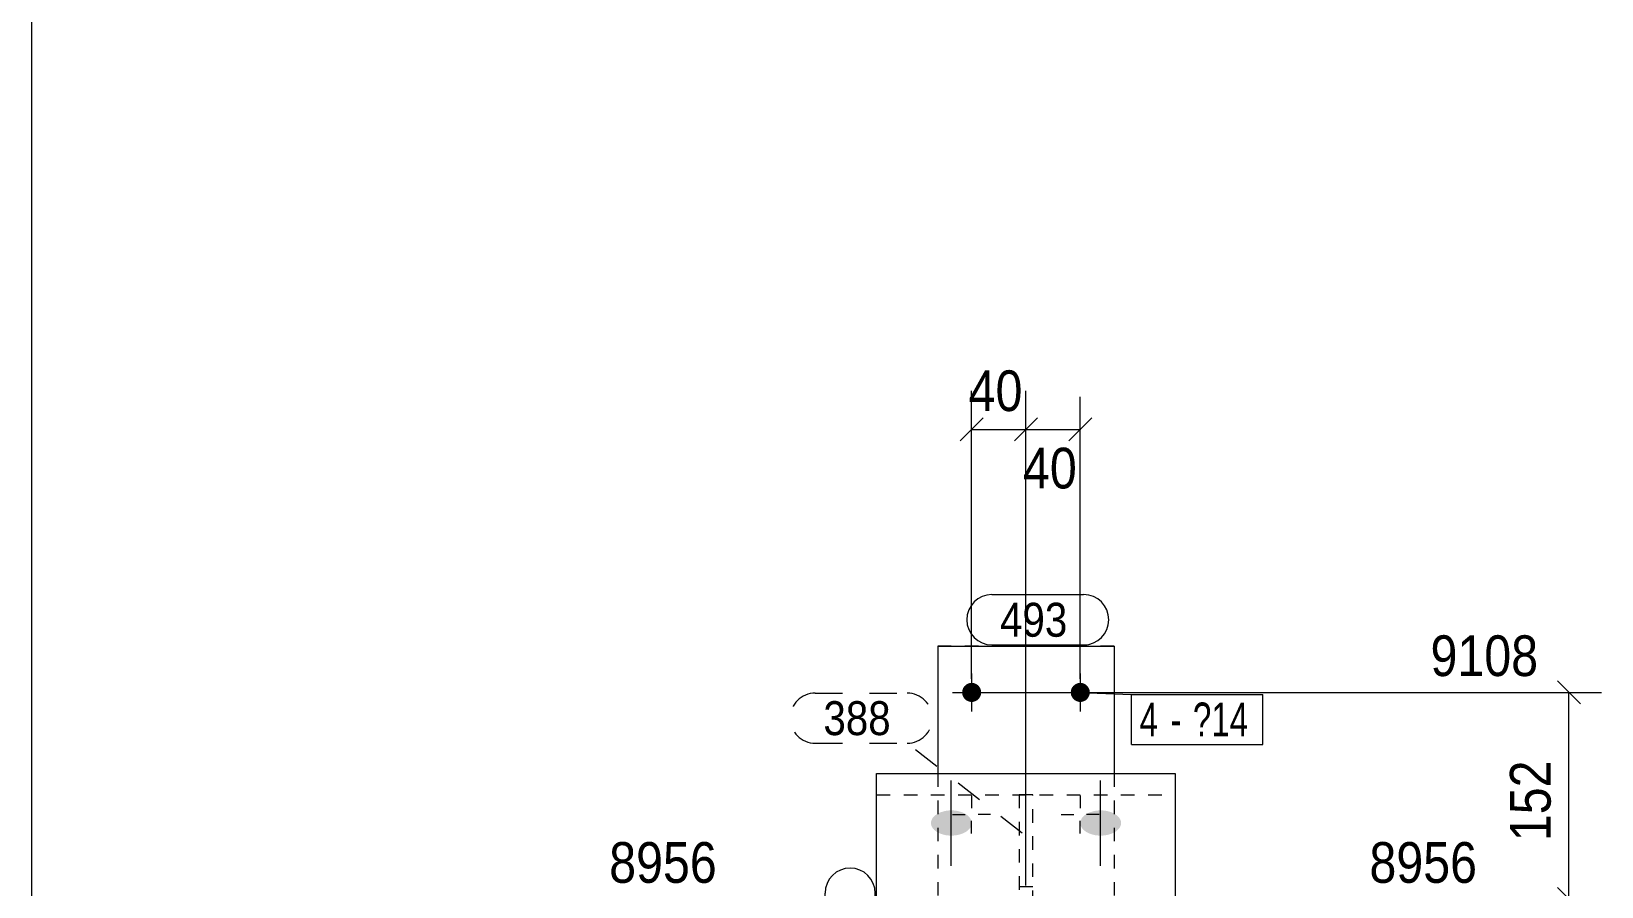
# Model space of a CAD drawing. Header units: millimetres. Extents: x 2 to 579, y 1 to 825.
# Drawn here: x 5 to 120.7, y 699 to 762 of the extents above; entities that cross this region are included whole.
import ezdxf

# ---------------------------------------------------------------- set-up
doc = ezdxf.new("R2010")
doc.units = ezdxf.units.MM
for name, pattern in [('XKITLINE00', [0]), ('XKITLINE01', [4, 1, -1, 1, -1]), ('XKITLINE02', [4, 2, -2])]:
    doc.linetypes.add(name, pattern=pattern)
for name, color, linetype, lineweight in [('Bolt', 3, 'Continuous', 0), ('BoltMark', 7, 'Continuous', 0), ('Dimensions', 7, 'Continuous', 0), ('DrawingSheet', 5, 'Continuous', 0), ('Part', 2, 'Continuous', 0), ('PartMark', 7, 'Continuous', 0)]:
    doc.layers.add(name, color=color, linetype=linetype, lineweight=lineweight)
doc.styles.add('ARIAL', font='ARIAL.TTF')
doc.styles.add('ARIAL_NARROW', font='ARIALN.TTF')

# ---------------------------------------------------------------- blocks, each defined once
blk = doc.blocks.new('*A22')
at = {"layer": 'Bolt'}
for points in [[(72.72, 702.76), (72.69, 702.76), (72.65, 702.76), (72.61, 702.76), (72.58, 702.76), (72.54, 702.77), (72.51, 702.77), (72.47, 702.77), (72.43, 702.78), (72.4, 702.78), (72.36, 702.79), (72.33, 702.8), (72.29, 702.8), (72.26, 702.81), (72.22, 702.82), (72.19, 702.83), (72.15, 702.84), (72.12, 702.85), (72.09, 702.86), (72.05, 702.87), (72.02, 702.88), (71.99, 702.89), (71.96, 702.9), (71.93, 702.91), (71.9, 702.93), (71.87, 702.94), (71.84, 702.95), (71.81, 702.97), (71.78, 702.98), (71.75, 703), (71.73, 703.01), (71.7, 703.03), (71.68, 703.04), (71.65, 703.06), (71.63, 703.08), (71.6, 703.1), (71.58, 703.11), (71.56, 703.13), (71.54, 703.15), (71.51, 703.17), (71.49, 703.19), (71.48, 703.21), (71.46, 703.23), (71.44, 703.25), (71.42, 703.27), (71.41, 703.29), (71.39, 703.31), (71.38, 703.33), (71.36, 703.35), (71.35, 703.37), (71.34, 703.39), (71.33, 703.42), (71.32, 703.44), (71.31, 703.46), (71.3, 703.48), (71.29, 703.5), (71.28, 703.53), (71.28, 703.55), (71.27, 703.57), (71.27, 703.59), (71.27, 703.62), (71.26, 703.64), (71.26, 703.66), (71.26, 703.69), (71.26, 703.71), (71.26, 703.73), (71.27, 703.75), (71.27, 703.78), (71.27, 703.8), (71.28, 703.82), (71.28, 703.84), (71.29, 703.87), (71.3, 703.89), (71.31, 703.91), (71.32, 703.93), (71.33, 703.95), (71.34, 703.98), (71.35, 704), (71.36, 704.02), (71.38, 704.04), (71.39, 704.06), (71.41, 704.08), (71.42, 704.1), (71.44, 704.12), (71.46, 704.14), (71.48, 704.16), (71.49, 704.18), (71.51, 704.2), (71.54, 704.22), (71.56, 704.24), (71.58, 704.26), (71.6, 704.27), (71.63, 704.29), (71.65, 704.31), (71.68, 704.33), (71.7, 704.34), (71.73, 704.36), (71.75, 704.37), (71.78, 704.39), (71.81, 704.4), (71.84, 704.42), (71.87, 704.43), (71.9, 704.44), (71.93, 704.46), (71.96, 704.47), (71.99, 704.48), (72.02, 704.49), (72.05, 704.5), (72.09, 704.51), (72.12, 704.52), (72.15, 704.53), (72.19, 704.54), (72.22, 704.55), (72.26, 704.56), (72.29, 704.57), (72.33, 704.57), (72.36, 704.58), (72.4, 704.59), (72.43, 704.59), (72.47, 704.6), (72.51, 704.6), (72.54, 704.6), (72.58, 704.61), (72.61, 704.61), (72.65, 704.61), (72.69, 704.61), (72.72, 704.61), (72.76, 704.61), (72.8, 704.61), (72.84, 704.61), (72.87, 704.61), (72.91, 704.61), (72.95, 704.61), (72.98, 704.6), (73.02, 704.6), (73.05, 704.6), (73.09, 704.59), (73.13, 704.59), (73.16, 704.58), (73.2, 704.57), (73.23, 704.57), (73.27, 704.56), (73.3, 704.55), (73.34, 704.54), (73.37, 704.53), (73.4, 704.52), (73.44, 704.51), (73.47, 704.5), (73.5, 704.49), (73.53, 704.48), (73.56, 704.47), (73.6, 704.46), (73.63, 704.44), (73.66, 704.43), (73.68, 704.42), (73.71, 704.4), (73.74, 704.39), (73.77, 704.37), (73.8, 704.36), (73.82, 704.34), (73.85, 704.33), (73.87, 704.31), (73.9, 704.29), (73.92, 704.27), (73.94, 704.26), (73.97, 704.24), (73.99, 704.22), (74.01, 704.2), (74.03, 704.18), (74.05, 704.16), (74.07, 704.14), (74.08, 704.12), (74.1, 704.1), (74.12, 704.08), (74.13, 704.06), (74.15, 704.04), (74.16, 704.02), (74.17, 704), (74.19, 703.98), (74.2, 703.95), (74.21, 703.93), (74.22, 703.91), (74.23, 703.89), (74.23, 703.87), (74.24, 703.84), (74.25, 703.82), (74.25, 703.8), (74.25, 703.78), (74.26, 703.75), (74.26, 703.73), (74.26, 703.71), (74.26, 703.69), (74.26, 703.66), (74.26, 703.64), (74.26, 703.62), (74.25, 703.59), (74.25, 703.57), (74.25, 703.55), (74.24, 703.53), (74.23, 703.5), (74.23, 703.48), (74.22, 703.46), (74.21, 703.44), (74.2, 703.42), (74.19, 703.39), (74.17, 703.37), (74.16, 703.35), (74.15, 703.33), (74.13, 703.31), (74.12, 703.29), (74.1, 703.27), (74.08, 703.25), (74.07, 703.23), (74.05, 703.21), (74.03, 703.19), (74.01, 703.17), (73.99, 703.15), (73.97, 703.13), (73.94, 703.11), (73.92, 703.1), (73.9, 703.08), (73.87, 703.06), (73.85, 703.04), (73.82, 703.03), (73.8, 703.01), (73.77, 703), (73.74, 702.98), (73.71, 702.97), (73.68, 702.95), (73.66, 702.94), (73.63, 702.93), (73.6, 702.91), (73.56, 702.9), (73.53, 702.89), (73.5, 702.88), (73.47, 702.87), (73.44, 702.86), (73.4, 702.85), (73.37, 702.84), (73.34, 702.83), (73.3, 702.82), (73.27, 702.81), (73.23, 702.8), (73.2, 702.8), (73.16, 702.79), (73.13, 702.78), (73.09, 702.78), (73.05, 702.77), (73.02, 702.77), (72.98, 702.77), (72.95, 702.76), (72.91, 702.76), (72.87, 702.76), (72.84, 702.76), (72.8, 702.76), (72.76, 702.76)], [(83.72, 702.76), (83.69, 702.76), (83.65, 702.76), (83.61, 702.76), (83.58, 702.76), (83.54, 702.77), (83.51, 702.77), (83.47, 702.77), (83.43, 702.78), (83.4, 702.78), (83.36, 702.79), (83.33, 702.8), (83.29, 702.8), (83.26, 702.81), (83.22, 702.82), (83.19, 702.83), (83.15, 702.84), (83.12, 702.85), (83.09, 702.86), (83.05, 702.87), (83.02, 702.88), (82.99, 702.89), (82.96, 702.9), (82.93, 702.91), (82.9, 702.93), (82.87, 702.94), (82.84, 702.95), (82.81, 702.97), (82.78, 702.98), (82.75, 703), (82.73, 703.01), (82.7, 703.03), (82.68, 703.04), (82.65, 703.06), (82.63, 703.08), (82.6, 703.1), (82.58, 703.11), (82.56, 703.13), (82.54, 703.15), (82.51, 703.17), (82.49, 703.19), (82.48, 703.21), (82.46, 703.23), (82.44, 703.25), (82.42, 703.27), (82.41, 703.29), (82.39, 703.31), (82.38, 703.33), (82.36, 703.35), (82.35, 703.37), (82.34, 703.39), (82.33, 703.42), (82.32, 703.44), (82.31, 703.46), (82.3, 703.48), (82.29, 703.5), (82.28, 703.53), (82.28, 703.55), (82.27, 703.57), (82.27, 703.59), (82.27, 703.62), (82.26, 703.64), (82.26, 703.66), (82.26, 703.69), (82.26, 703.71), (82.26, 703.73), (82.27, 703.75), (82.27, 703.78), (82.27, 703.8), (82.28, 703.82), (82.28, 703.84), (82.29, 703.87), (82.3, 703.89), (82.31, 703.91), (82.32, 703.93), (82.33, 703.95), (82.34, 703.98), (82.35, 704), (82.36, 704.02), (82.38, 704.04), (82.39, 704.06), (82.41, 704.08), (82.42, 704.1), (82.44, 704.12), (82.46, 704.14), (82.48, 704.16), (82.49, 704.18), (82.51, 704.2), (82.54, 704.22), (82.56, 704.24), (82.58, 704.26), (82.6, 704.27), (82.63, 704.29), (82.65, 704.31), (82.68, 704.33), (82.7, 704.34), (82.73, 704.36), (82.75, 704.37), (82.78, 704.39), (82.81, 704.4), (82.84, 704.42), (82.87, 704.43), (82.9, 704.44), (82.93, 704.46), (82.96, 704.47), (82.99, 704.48), (83.02, 704.49), (83.05, 704.5), (83.09, 704.51), (83.12, 704.52), (83.15, 704.53), (83.19, 704.54), (83.22, 704.55), (83.26, 704.56), (83.29, 704.57), (83.33, 704.57), (83.36, 704.58), (83.4, 704.59), (83.43, 704.59), (83.47, 704.6), (83.51, 704.6), (83.54, 704.6), (83.58, 704.61), (83.61, 704.61), (83.65, 704.61), (83.69, 704.61), (83.72, 704.61), (83.76, 704.61), (83.8, 704.61), (83.84, 704.61), (83.87, 704.61), (83.91, 704.61), (83.95, 704.61), (83.98, 704.6), (84.02, 704.6), (84.05, 704.6), (84.09, 704.59), (84.13, 704.59), (84.16, 704.58), (84.2, 704.57), (84.23, 704.57), (84.27, 704.56), (84.3, 704.55), (84.34, 704.54), (84.37, 704.53), (84.4, 704.52), (84.44, 704.51), (84.47, 704.5), (84.5, 704.49), (84.53, 704.48), (84.56, 704.47), (84.6, 704.46), (84.63, 704.44), (84.66, 704.43), (84.68, 704.42), (84.71, 704.4), (84.74, 704.39), (84.77, 704.37), (84.8, 704.36), (84.82, 704.34), (84.85, 704.33), (84.87, 704.31), (84.9, 704.29), (84.92, 704.27), (84.94, 704.26), (84.97, 704.24), (84.99, 704.22), (85.01, 704.2), (85.03, 704.18), (85.05, 704.16), (85.07, 704.14), (85.08, 704.12), (85.1, 704.1), (85.12, 704.08), (85.13, 704.06), (85.15, 704.04), (85.16, 704.02), (85.17, 704), (85.19, 703.98), (85.2, 703.95), (85.21, 703.93), (85.22, 703.91), (85.23, 703.89), (85.23, 703.87), (85.24, 703.84), (85.25, 703.82), (85.25, 703.8), (85.25, 703.78), (85.26, 703.75), (85.26, 703.73), (85.26, 703.71), (85.26, 703.69), (85.26, 703.66), (85.26, 703.64), (85.26, 703.62), (85.25, 703.59), (85.25, 703.57), (85.25, 703.55), (85.24, 703.53), (85.23, 703.5), (85.23, 703.48), (85.22, 703.46), (85.21, 703.44), (85.2, 703.42), (85.19, 703.39), (85.17, 703.37), (85.16, 703.35), (85.15, 703.33), (85.13, 703.31), (85.12, 703.29), (85.1, 703.27), (85.08, 703.25), (85.07, 703.23), (85.05, 703.21), (85.03, 703.19), (85.01, 703.17), (84.99, 703.15), (84.97, 703.13), (84.94, 703.11), (84.92, 703.1), (84.9, 703.08), (84.87, 703.06), (84.85, 703.04), (84.82, 703.03), (84.8, 703.01), (84.77, 703), (84.74, 702.98), (84.71, 702.97), (84.68, 702.95), (84.66, 702.94), (84.63, 702.93), (84.6, 702.91), (84.56, 702.9), (84.53, 702.89), (84.5, 702.88), (84.47, 702.87), (84.44, 702.86), (84.4, 702.85), (84.37, 702.84), (84.34, 702.83), (84.3, 702.82), (84.27, 702.81), (84.23, 702.8), (84.2, 702.8), (84.16, 702.79), (84.13, 702.78), (84.09, 702.78), (84.05, 702.77), (84.02, 702.77), (83.98, 702.77), (83.95, 702.76), (83.91, 702.76), (83.87, 702.76), (83.84, 702.76), (83.8, 702.76), (83.76, 702.76)]]:
    blk.add_hatch(color=3, dxfattribs=at).paths.add_polyline_path(points, flags=17)
at = {"layer": 'Bolt', "color": 3, "linetype": 'XKITLINE00', "lineweight": 0}
for p, q in [((72.76, 700.54), (72.76, 706.83)), ((83.76, 700.54), (83.76, 706.83))]:
    blk.add_line(p, q, dxfattribs=at)
blk = doc.blocks.new('*A24')
at = {"layer": 'Bolt'}
blk.add_hatch(color=3, dxfattribs=at).paths.add_polyline_path([(74.96, 713.27), (74.96, 713.24), (74.95, 713.2), (74.95, 713.17), (74.94, 713.14), (74.93, 713.1), (74.92, 713.07), (74.91, 713.04), (74.89, 713.01), (74.88, 712.98), (74.86, 712.95), (74.84, 712.92), (74.82, 712.89), (74.8, 712.86), (74.78, 712.84), (74.76, 712.81), (74.73, 712.79), (74.71, 712.76), (74.68, 712.74), (74.65, 712.72), (74.62, 712.71), (74.59, 712.69), (74.56, 712.67), (74.53, 712.66), (74.5, 712.65), (74.46, 712.64), (74.43, 712.63), (74.4, 712.62), (74.36, 712.61), (74.33, 712.61), (74.3, 712.61), (74.26, 712.61), (74.23, 712.61), (74.19, 712.61), (74.16, 712.61), (74.13, 712.62), (74.09, 712.63), (74.06, 712.64), (74.03, 712.65), (73.99, 712.66), (73.96, 712.67), (73.93, 712.69), (73.9, 712.71), (73.87, 712.72), (73.84, 712.74), (73.82, 712.76), (73.79, 712.79), (73.77, 712.81), (73.74, 712.84), (73.72, 712.86), (73.7, 712.89), (73.68, 712.92), (73.66, 712.95), (73.64, 712.98), (73.63, 713.01), (73.61, 713.04), (73.6, 713.07), (73.59, 713.1), (73.58, 713.14), (73.58, 713.17), (73.57, 713.2), (73.57, 713.24), (73.56, 713.27), (73.56, 713.31), (73.56, 713.34), (73.57, 713.37), (73.57, 713.41), (73.58, 713.44), (73.58, 713.48), (73.59, 713.51), (73.6, 713.54), (73.61, 713.57), (73.63, 713.61), (73.64, 713.64), (73.66, 713.67), (73.68, 713.69), (73.7, 713.72), (73.72, 713.75), (73.74, 713.78), (73.77, 713.8), (73.79, 713.82), (73.82, 713.85), (73.84, 713.87), (73.87, 713.89), (73.9, 713.91), (73.93, 713.92), (73.96, 713.94), (73.99, 713.95), (74.03, 713.97), (74.06, 713.98), (74.09, 713.99), (74.13, 713.99), (74.16, 714), (74.19, 714), (74.23, 714.01), (74.26, 714.01), (74.3, 714.01), (74.33, 714), (74.36, 714), (74.4, 713.99), (74.43, 713.99), (74.46, 713.98), (74.5, 713.97), (74.53, 713.95), (74.56, 713.94), (74.59, 713.92), (74.62, 713.91), (74.65, 713.89), (74.68, 713.87), (74.71, 713.85), (74.73, 713.82), (74.76, 713.8), (74.78, 713.78), (74.8, 713.75), (74.82, 713.72), (74.84, 713.69), (74.86, 713.67), (74.88, 713.64), (74.89, 713.61), (74.91, 713.57), (74.92, 713.54), (74.93, 713.51), (74.94, 713.48), (74.95, 713.44), (74.95, 713.41), (74.96, 713.37), (74.96, 713.34), (74.96, 713.31)], flags=17)
at = {"layer": 'Bolt', "color": 3, "linetype": 'XKITLINE00', "lineweight": 0}
for p, q in [((74.26, 714.71), (74.26, 711.91)), ((72.86, 713.31), (75.66, 713.31)), ((74.26, 705.71), (74.26, 704.77)), ((72.86, 704.31), (73.79, 704.31)), ((74.26, 702.91), (74.26, 703.84)), ((75.66, 704.31), (74.73, 704.31))]:
    blk.add_line(p, q, dxfattribs=at)
blk = doc.blocks.new('*A25')
at = {"layer": 'Bolt'}
blk.add_hatch(color=3, dxfattribs=at).paths.add_polyline_path([(82.96, 713.27), (82.96, 713.24), (82.95, 713.2), (82.95, 713.17), (82.94, 713.14), (82.93, 713.1), (82.92, 713.07), (82.91, 713.04), (82.89, 713.01), (82.88, 712.98), (82.86, 712.95), (82.84, 712.92), (82.82, 712.89), (82.8, 712.86), (82.78, 712.84), (82.76, 712.81), (82.73, 712.79), (82.71, 712.76), (82.68, 712.74), (82.65, 712.72), (82.62, 712.71), (82.59, 712.69), (82.56, 712.67), (82.53, 712.66), (82.5, 712.65), (82.46, 712.64), (82.43, 712.63), (82.4, 712.62), (82.36, 712.61), (82.33, 712.61), (82.3, 712.61), (82.26, 712.61), (82.23, 712.61), (82.19, 712.61), (82.16, 712.61), (82.13, 712.62), (82.09, 712.63), (82.06, 712.64), (82.03, 712.65), (81.99, 712.66), (81.96, 712.67), (81.93, 712.69), (81.9, 712.71), (81.87, 712.72), (81.84, 712.74), (81.82, 712.76), (81.79, 712.79), (81.77, 712.81), (81.74, 712.84), (81.72, 712.86), (81.7, 712.89), (81.68, 712.92), (81.66, 712.95), (81.64, 712.98), (81.63, 713.01), (81.61, 713.04), (81.6, 713.07), (81.59, 713.1), (81.58, 713.14), (81.58, 713.17), (81.57, 713.2), (81.57, 713.24), (81.56, 713.27), (81.56, 713.31), (81.56, 713.34), (81.57, 713.37), (81.57, 713.41), (81.58, 713.44), (81.58, 713.48), (81.59, 713.51), (81.6, 713.54), (81.61, 713.57), (81.63, 713.61), (81.64, 713.64), (81.66, 713.67), (81.68, 713.69), (81.7, 713.72), (81.72, 713.75), (81.74, 713.78), (81.77, 713.8), (81.79, 713.82), (81.82, 713.85), (81.84, 713.87), (81.87, 713.89), (81.9, 713.91), (81.93, 713.92), (81.96, 713.94), (81.99, 713.95), (82.03, 713.97), (82.06, 713.98), (82.09, 713.99), (82.13, 713.99), (82.16, 714), (82.19, 714), (82.23, 714.01), (82.26, 714.01), (82.3, 714.01), (82.33, 714), (82.36, 714), (82.4, 713.99), (82.43, 713.99), (82.46, 713.98), (82.5, 713.97), (82.53, 713.95), (82.56, 713.94), (82.59, 713.92), (82.62, 713.91), (82.65, 713.89), (82.68, 713.87), (82.71, 713.85), (82.73, 713.82), (82.76, 713.8), (82.78, 713.78), (82.8, 713.75), (82.82, 713.72), (82.84, 713.69), (82.86, 713.67), (82.88, 713.64), (82.89, 713.61), (82.91, 713.57), (82.92, 713.54), (82.93, 713.51), (82.94, 713.48), (82.95, 713.44), (82.95, 713.41), (82.96, 713.37), (82.96, 713.34), (82.96, 713.31)], flags=17)
at = {"layer": 'Bolt', "color": 3, "linetype": 'XKITLINE00', "lineweight": 0}
for p, q in [((82.26, 714.71), (82.26, 711.91)), ((80.86, 713.31), (83.66, 713.31)), ((82.26, 705.71), (82.26, 704.77)), ((80.86, 704.31), (81.79, 704.31)), ((82.26, 702.91), (82.26, 703.84)), ((83.66, 704.31), (82.73, 704.31))]:
    blk.add_line(p, q, dxfattribs=at)
blk = doc.blocks.new('*A29')
at = {"layer": 'Part', "color": 2, "linetype": 'XKITLINE00', "lineweight": 0}
for p, q in [((67.26, 623.43), (67.26, 707.34)), ((67.26, 707.34), (89.26, 707.34)), ((89.26, 707.34), (89.26, 623.43))]:
    blk.add_line(p, q, dxfattribs=at)
at = {"layer": 'Part', "color": 7, "linetype": 'XKITLINE01', "lineweight": 0}
blk.add_line((67.26, 705.77), (89.26, 705.77), dxfattribs=at)
blk = doc.blocks.new('*A32')
at = {"layer": 'Part', "color": 2, "linetype": 'XKITLINE00', "lineweight": 0}
for p, q in [((71.76, 716.71), (71.76, 707.34)), ((71.76, 716.71), (84.76, 716.71)), ((84.76, 716.71), (84.76, 707.34))]:
    blk.add_line(p, q, dxfattribs=at)
at = {"layer": 'Part', "color": 7, "linetype": 'XKITLINE01', "lineweight": 0}
for p, q in [((84.76, 716.71), (71.76, 716.71)), ((71.76, 707.34), (71.76, 691.71)), ((84.76, 707.34), (84.76, 691.71)), ((84.76, 691.71), (71.76, 691.71)), ((71.76, 691.71), (84.76, 691.71))]:
    blk.add_line(p, q, dxfattribs=at)
blk = doc.blocks.new('*A33')
at = {"layer": 'Part', "color": 7, "linetype": 'XKITLINE01', "lineweight": 0}
for p, q in [((77.76, 705.77), (77.76, 691.71)), ((78.76, 705.77), (77.76, 705.77)), ((78.76, 691.71), (78.76, 705.77)), ((77.76, 699.01), (78.76, 699.01)), ((77.76, 696.58), (78.76, 696.58)), ((77.76, 691.71), (78.76, 691.71)), ((78.76, 691.71), (77.76, 691.71))]:
    blk.add_line(p, q, dxfattribs=at)
blk = doc.blocks.new('*A57')
at = {"layer": 'DrawingSheet', "color": 5, "linetype": 'XKITLINE00', "lineweight": 0}
blk.add_line((5, 825), (5, 5), dxfattribs=at)
blk = doc.blocks.new('*A110')
at = {"layer": 'Dimensions', "color": 3, "style": 'ARIAL', "width": 0.85}
blk.add_text('8956', height=3, dxfattribs=at).set_placement((103.56, 699.28))
blk = doc.blocks.new('*A111')
at = {"layer": 'Dimensions', "color": 7, "linetype": 'XKITLINE00', "lineweight": 0}
for p, q in [((117.41, 714.15), (119.11, 712.46)), ((75.26, 713.31), (120.66, 713.31)), ((118.26, 698.08), (118.26, 713.31)), ((117.41, 698.93), (119.11, 697.23)), ((89.26, 698.08), (120.66, 698.08))]:
    blk.add_line(p, q, dxfattribs=at)
at = {"layer": 'Dimensions', "color": 3}
for p in [(118.26, 713.31), (118.26, 698.08)]:
    blk.add_point(p, dxfattribs=at)
at = {"layer": 'Dimensions', "color": 3, "style": 'ARIAL', "width": 0.85}
blk.add_text('9108', height=3, dxfattribs=at).set_placement((108.06, 714.51))
blk.add_text('152', height=3, rotation=90.0002, dxfattribs=at).set_placement((116.91, 702.35))
blk = doc.blocks.new('*A116')
at = {"layer": 'Dimensions', "color": 7, "linetype": 'XKITLINE00', "lineweight": 0}
for p, q in [((74.26, 714.31), (74.26, 735.53)), ((78.26, 699.08), (78.26, 735.53)), ((75.11, 733.53), (73.41, 731.83)), ((79.11, 733.53), (77.41, 731.83)), ((74.26, 732.68), (78.26, 732.68))]:
    blk.add_line(p, q, dxfattribs=at)
at = {"layer": 'Dimensions', "color": 3}
for p in [(74.26, 732.68), (78.26, 732.68)]:
    blk.add_point(p, dxfattribs=at)
at = {"layer": 'Dimensions', "color": 3, "style": 'ARIAL', "width": 0.85}
blk.add_text('40', height=3, dxfattribs=at).set_placement((74.04, 734.03))
blk = doc.blocks.new('*A117')
at = {"layer": 'Dimensions', "color": 7, "linetype": 'XKITLINE00', "lineweight": 0}
for p, q in [((78.26, 699.08), (78.26, 735.08)), ((82.26, 714.31), (82.26, 735.08)), ((79.11, 733.53), (77.41, 731.83)), ((83.11, 733.53), (81.41, 731.83)), ((78.26, 732.68), (82.26, 732.68))]:
    blk.add_line(p, q, dxfattribs=at)
at = {"layer": 'Dimensions', "color": 3}
for p in [(78.26, 732.68), (82.26, 732.68)]:
    blk.add_point(p, dxfattribs=at)
at = {"layer": 'Dimensions', "color": 3, "style": 'ARIAL', "width": 0.85}
blk.add_text('40', height=3, dxfattribs=at).set_placement((78.04, 728.33))
blk = doc.blocks.new('*A119')
at = {"layer": 'Dimensions', "color": 3, "style": 'ARIAL', "width": 0.85}
blk.add_text('8956', height=3, dxfattribs=at).set_placement((47.56, 699.28))
blk = doc.blocks.new('*A120')
at = {"layer": 'BoltMark', "color": 7, "linetype": 'XKITLINE00', "lineweight": 0}
for p, q in [((82.26, 713.31), (86.03, 713.16)), ((86.03, 713.16), (95.72, 713.16)), ((86.03, 709.46), (86.03, 713.16)), ((95.72, 709.46), (95.72, 713.16)), ((86.03, 709.46), (95.72, 709.46))]:
    blk.add_line(p, q, dxfattribs=at)
at = {"layer": 'BoltMark', "color": 3, "style": 'ARIAL_NARROW', "width": 0.85}
for s, p in [('4', (86.63, 710.06)), ('?14', (90.56, 710.06)), ('-', (88.9, 710.06))]:
    blk.add_text(s, height=2.5, dxfattribs=at).set_placement(p)
blk = doc.blocks.new('*A129')
at = {"layer": 'PartMark', "color": 7, "linetype": 'XKITLINE02', "lineweight": 0}
for p, q in [((62.74, 713.26), (69.51, 713.26)), ((62.74, 709.56), (69.51, 709.56)), ((77.99, 702.93), (69.51, 709.56))]:
    blk.add_line(p, q, dxfattribs=at)
for centre, start, end in [((62.74, 711.41), 90, 270), ((69.51, 711.41), 270, 90)]:
    blk.add_arc(centre, 1.85, start, end, dxfattribs=at)
at = {"layer": 'PartMark', "color": 3, "style": 'ARIAL', "width": 0.85}
blk.add_text('388', height=2.5, dxfattribs=at).set_placement((63.34, 710.16))
blk = doc.blocks.new('*A130')
at = {"layer": 'PartMark', "color": 7, "linetype": 'XKITLINE00', "lineweight": 0}
for p, q in [((75.75, 720.51), (82.51, 720.51)), ((75.75, 716.81), (82.51, 716.81))]:
    blk.add_line(p, q, dxfattribs=at)
for centre, start, end in [((75.75, 718.66), 90, 270), ((82.51, 718.66), 270, 90)]:
    blk.add_arc(centre, 1.85, start, end, dxfattribs=at)
at = {"layer": 'PartMark', "color": 3, "style": 'ARIAL', "width": 0.85}
blk.add_text('493', height=2.5, dxfattribs=at).set_placement((76.35, 717.41))
blk = doc.blocks.new('*A133')
at = {"layer": 'PartMark', "color": 7, "linetype": 'XKITLINE00', "lineweight": 0}
for p, q in [((63.46, 691.76), (63.46, 698.52)), ((67.16, 691.76), (67.16, 698.52))]:
    blk.add_line(p, q, dxfattribs=at)
for centre, start, end in [((65.31, 698.52), 360, 180), ((65.31, 691.76), 180, 360)]:
    blk.add_arc(centre, 1.85, start, end, dxfattribs=at)
at = {"layer": 'PartMark', "color": 3, "style": 'ARIAL', "width": 0.85}
blk.add_text('234', height=2.5, rotation=90.0002, dxfattribs=at).set_placement((66.56, 692.36))

msp = doc.modelspace()

# ---------------------------------------------------------------- block references
at = {"lineweight": 0}
for name in ['*A57', '*A116', '*A117', '*A130', '*A111', '*A32', '*A24', '*A25', '*A129', '*A120', '*A29', '*A22', '*A33', '*A119', '*A110', '*A133']:
    msp.add_blockref(name, (0, 0), dxfattribs=at)

doc.saveas('drawing.dxf')
